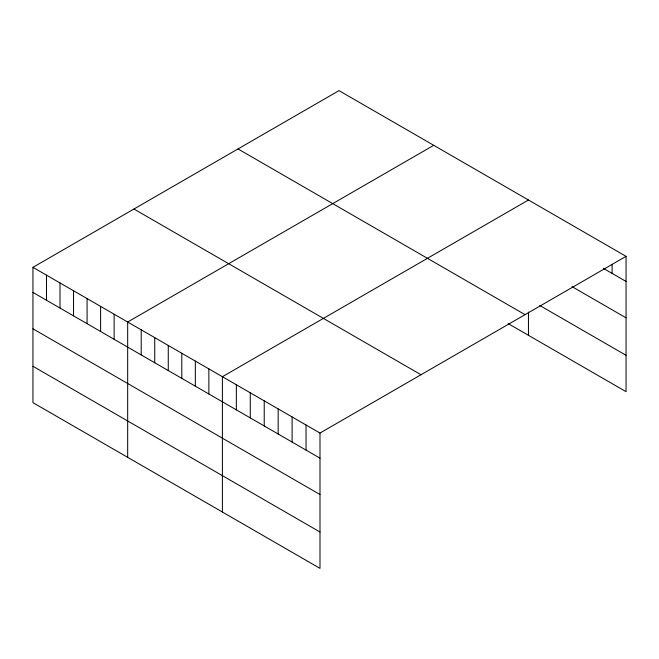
<?xml version="1.0" encoding="UTF-8"?>
<svg xmlns="http://www.w3.org/2000/svg" width="659" height="659" viewBox="0 0 659 659"><rect width="100%" height="100%" fill="white"/><g stroke="black" fill="none" stroke-linecap="round" stroke-linejoin="round"><path stroke-width="0.99" d="M626.05 256.351L319.994 433.054L319.994 568.371L32.95 402.649L32.95 267.332L339.006 90.629L626.05 256.351L626.05 391.668L508.155 323.602M433.729 145.318L127.673 322.02L127.673 457.338M528.452 200.007L222.396 376.709L222.396 512.027M603.397 268.378L626.05 281.451M572.028 286.632L626.05 317.827M539.787 305.496L626.05 355.3M238.006 148.942L525.05 314.664M133.95 209.018L420.994 374.74M32.95 267.332L319.994 433.054M32.95 292.431L319.994 458.153M32.95 328.808L319.994 494.53M32.95 366.28L319.994 532.002M612.104 264.366L612.104 273.403M528.452 312.086L528.452 335.324M306.048 425.006L306.048 450.105M292.11 416.958L292.11 442.057M278.164 408.901L278.164 434.009M264.226 400.853L264.226 425.961M250.28 392.805L250.28 417.905M236.342 384.757L236.342 409.857M208.862 368.892L208.862 394M195.336 361.083L195.336 386.182M181.802 353.273L181.802 378.373M168.267 345.456L168.267 370.556M154.741 337.647L154.741 362.747M141.207 329.829L141.207 354.937M114.139 314.203L114.139 339.311M100.613 306.394L100.613 331.493M87.079 298.585L87.079 323.684M73.544 290.767L73.544 315.867M60.01 282.958L60.01 308.058M46.484 275.141L46.484 300.249"/></g></svg>
